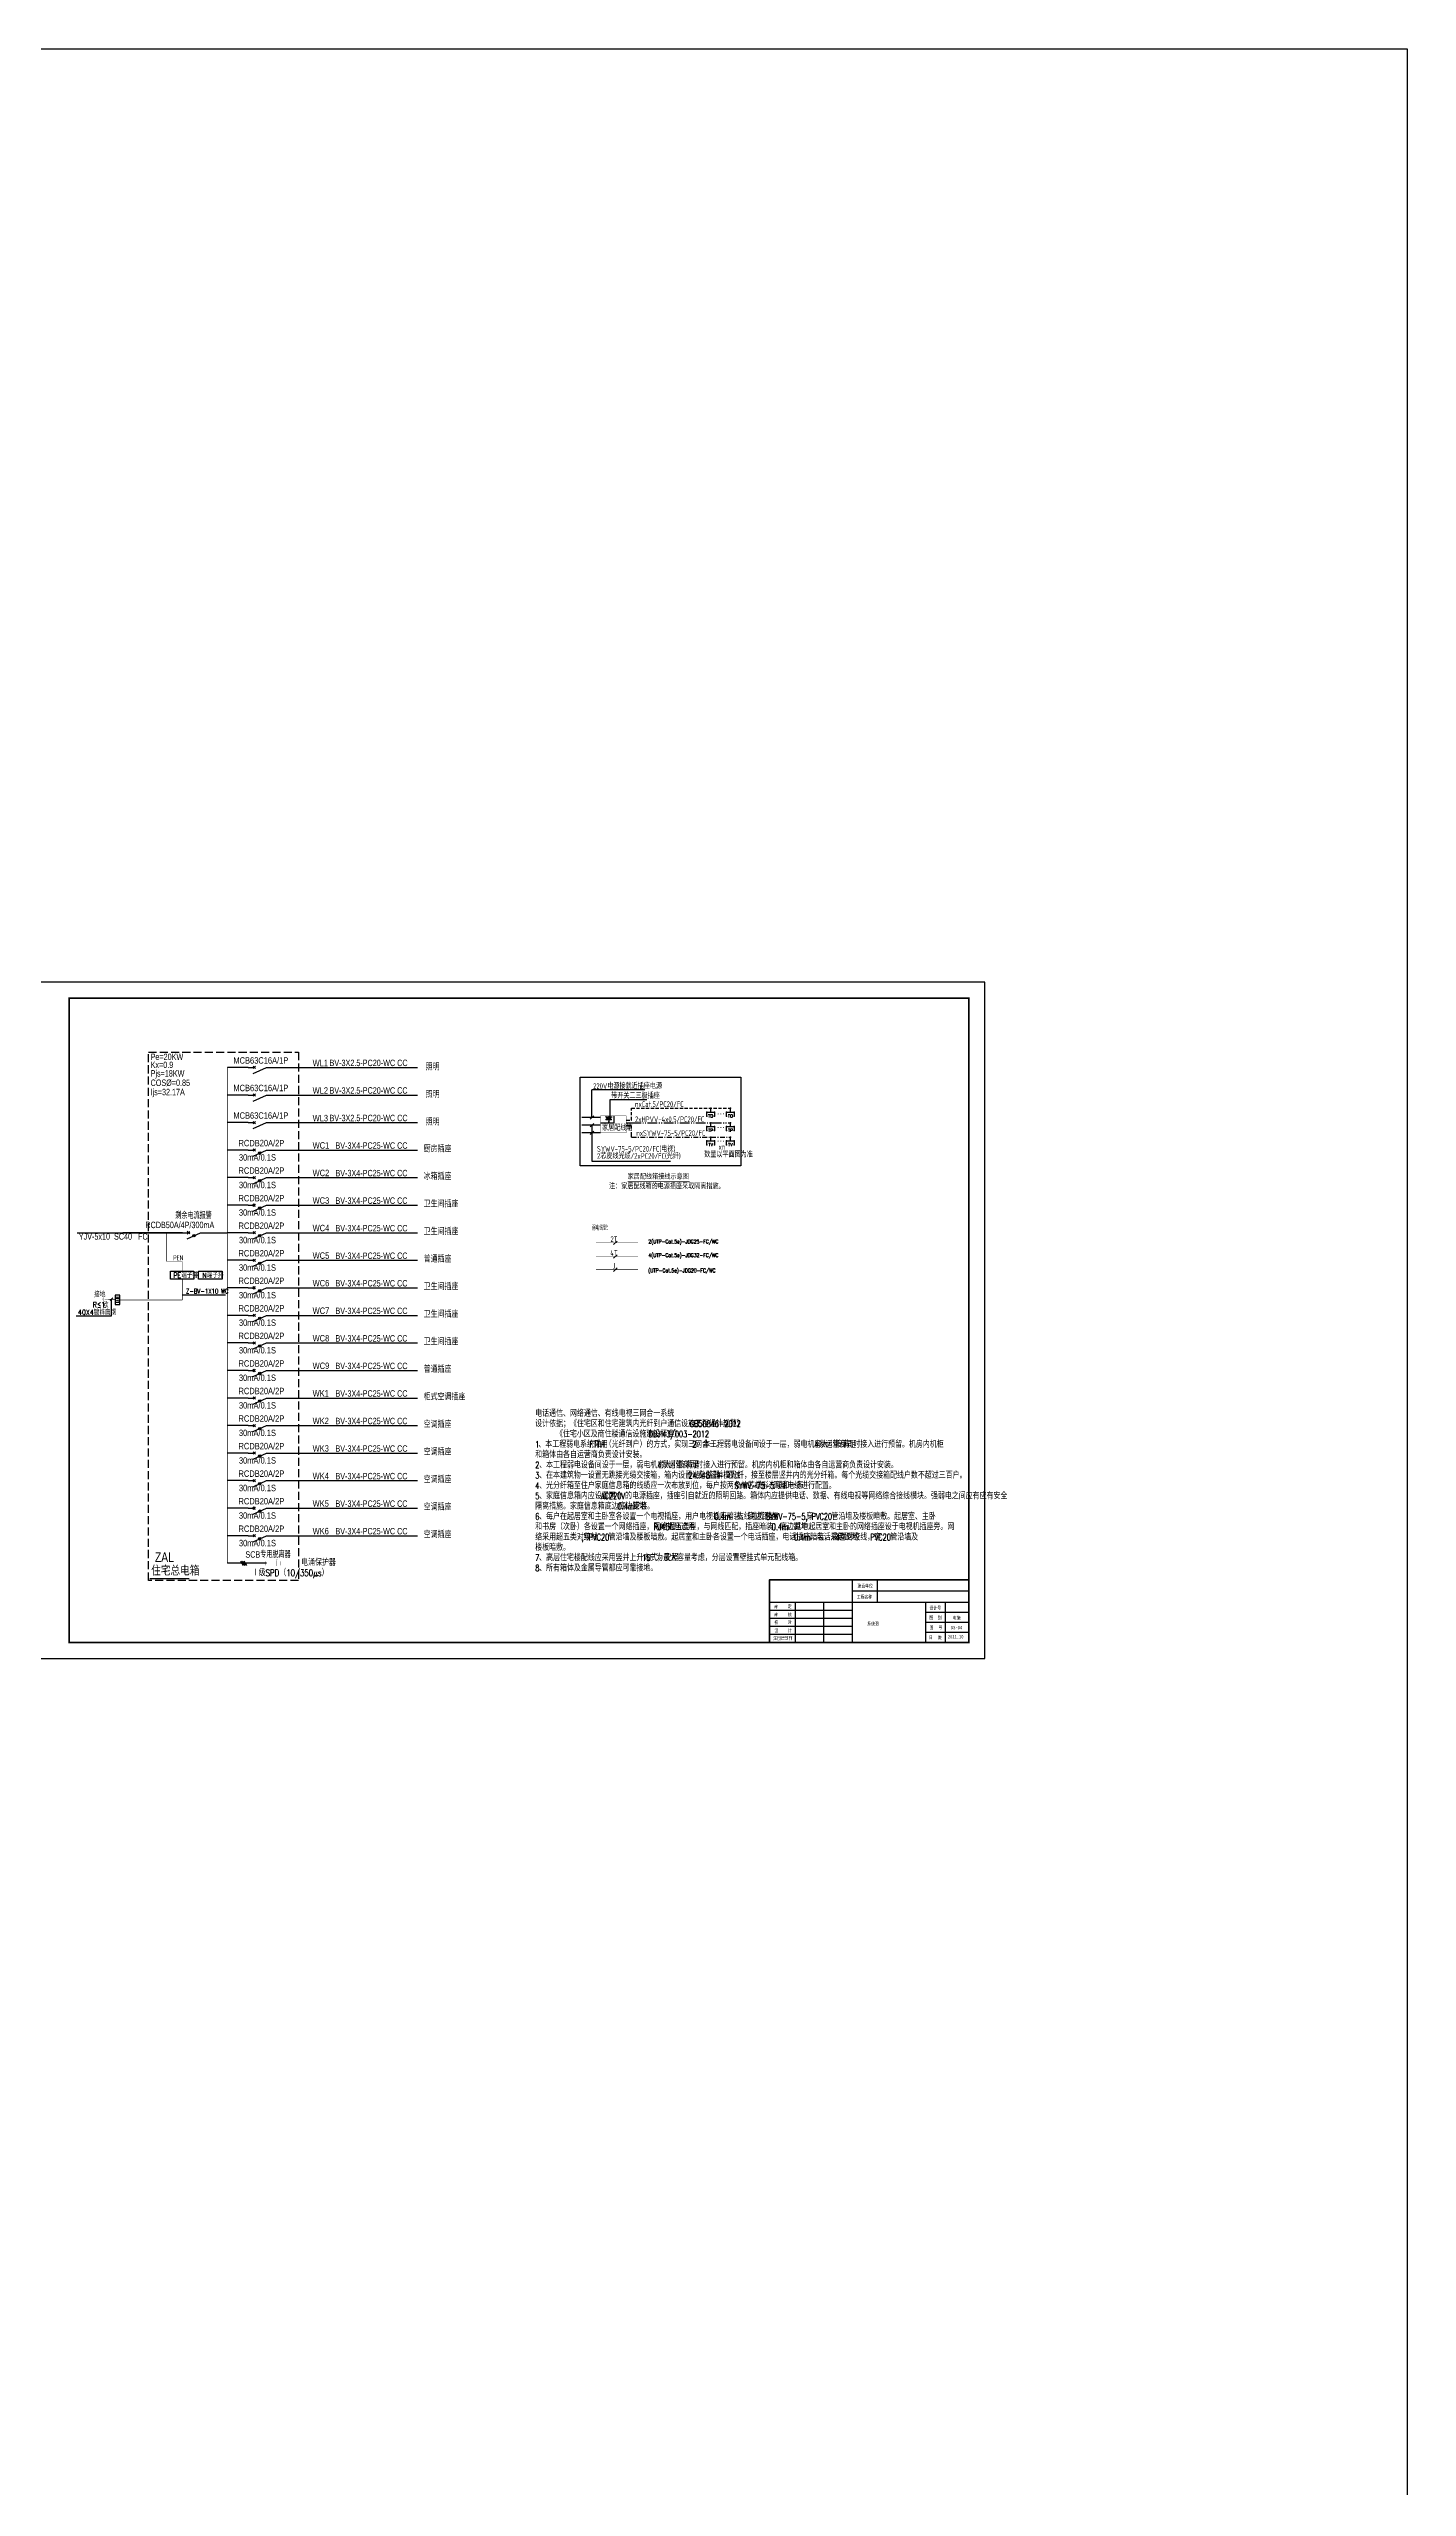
# Model space of a CAD drawing. Extents: x -7085 to 604621, y -1107727 to 606871.
# Drawn here: x 303450 to 387872, y 455434 to 606871 of the extents above; entities that cross this region are included whole.
import ezdxf
from ezdxf.enums import TextEntityAlignment as Align

# ---------------------------------------------------------------- set-up
doc = ezdxf.new("R2010")
doc.units = 0
doc.header["$LTSCALE"] = 1000
doc.header["$MEASUREMENT"] = 0
for name, pattern in [('A4-0529建筑地图_t3$0$20140107综合楼$0$PROJ-SPC-SV-EP-002-PL-FP1-R02_1$0${ Gas Line }', [0]), ('CENTER2', [1.125, 0.75, -0.125, 0.125, -0.125]), ('DASH', [0.35, 0.25, -0.1]), ('电话线', [1, 0.6, -0.1, 0.05, -0.1, 0.05, -0.1]), ('网络线', [0.3, 0.2, -0.1]), ('视频线', [0.55, 0.3, -0.1, 0.05, -0.1])]:
    doc.linetypes.add(name, pattern=pattern)
doc.layers.add('0-修改', color=6, linetype='Continuous', plot=False)
for name, color, linetype in [('007', 7, 'Continuous'), ('DIM-通讯', 3, 'Continuous'), ('DX1', 2, 'Continuous'), ('ELEMENT', 3, 'Continuous'), ('EQUIP', 1, 'Continuous'), ('EQUIP-插座', 3, 'Continuous'), ('EQUIP-照明', 3, 'Continuous'), ('LINMK1', 7, 'Continuous'), ('PRC-E-TEXT', 255, 'Continuous'), ('PUB_TEXT', 7, 'Continuous'), ('PUB_TITLE', 4, 'Continuous'), ('SIG_TEXT', 7, 'Continuous'), ('TEL_TEXT', 7, 'Continuous'), ('TEL_TITLE', 7, 'Continuous'), ('TL', 4, 'Continuous'), ('WIRE', 10, 'Continuous'), ('WIRE-应急', 1, 'DASH'), ('WIRE-接地', 4, 'TG_／暗'), ('WIRE-通讯', 4, 'Continuous'), ('漏电断路器', 1, 'Continuous'), ('电气-平面-通讯-导线', 10, 'Continuous'), ('电气-平面-通讯-设备', 3, 'Continuous'), ('电气-注释-文字', 2, 'Continuous'), ('电气系统图', 6, 'Continuous'), ('系统图字', 2, 'Continuous'), ('虚线6', 1, 'Continuous')]:
    doc.layers.add(name, color=color, linetype=linetype)
doc.layers.add('ACS_COM', color=7, linetype='Continuous', lineweight=25)
doc.layers.get('0-修改').off()
doc.styles.add('-宋体', font='', dxfattribs={"width": 0.6})
doc.styles.add('122', font='', dxfattribs={"width": 0.7, "height": 900})
doc.styles.add('7-1$0$HZ', font='xcsg.shx', dxfattribs={"width": 0.8, "bigfont": 'hztxt.shx'})
doc.styles.add('_COMPLEX', font='COMPLEX.shx')
doc.styles.add('_HZTXT', font='txt.shx', dxfattribs={"width": 0.8, "bigfont": 'hztxt.shx'})
doc.styles.add('_TEL_ATTDEF', font='GBENOR', dxfattribs={"width": 0.8, "height": 3, "bigfont": 'GBCBIG'})
doc.styles.add('_TEL_DIM', font='SIMPLEX', dxfattribs={"width": 0.8, "height": 3.5, "bigfont": 'HZTXT'})
doc.styles.add('DQ', font='GBENOR.shx', dxfattribs={"width": 0.8, "bigfont": 'hztxt.shx'})
doc.styles.add('FS1', font='tssdeng.shx', dxfattribs={"width": 0.7, "bigfont": 'hztxt.shx'})
doc.styles.add('HZ', font='', dxfattribs={"width": 0.8})
doc.styles.add('HZTXT', font='romans.shx', dxfattribs={"width": 0.7, "bigfont": 'hztxt.shx'})
doc.styles.add('RD', font='simplex.shx', dxfattribs={"width": 0.8, "bigfont": 'gbhzfs.shx'})
doc.styles.get("Standard").update_dxf_attribs({"font": 'gbenor.shx', "bigfont": 'gbcbig.shx'})
doc.styles.add('TG_LINETYPE', font='SIMPLEX', dxfattribs={"width": 0.8, "height": 3.5, "bigfont": 'HZTXT'})
doc.styles.add('ZSDZ', font='XCSG.SHX', dxfattribs={"width": 0.8, "height": 3.5, "bigfont": 'HZTXT.SHX'})
doc.styles.get('-宋体').set_extended_font_data('SimSun')
doc.styles.get('122').set_extended_font_data('SimSun')
doc.styles.get('HZ').set_extended_font_data('NSimSun')
doc.linetypes.add('TG_／暗', pattern='A,2,-0.21,["/",TG_LINETYPE,S=0.05,R=-8.594367,X=-0.2,Y=-0.04],0', length=2.21)

# ---------------------------------------------------------------- blocks, each defined once
blk = doc.blocks.new('$equip$00001847')
for p, q in [((-0.5, 0.5), (-0.5, 1)), ((0.5, 0.5), (-0.5, 0.5)), ((0, 0.5), (0, 0)), ((0.5, 1), (0.5, 0.5))]:
    blk.add_line(p, q)
for p in [(-0.5, 1), (-0.5, 0.5), (0, 0), (0.5, 1), (0.5, 0.5)]:
    blk.add_point(p)
at = {"color": 7, "style": '_TEL_DIM'}
blk.add_attdef('$TEXT$', text='', height=0.4, dxfattribs=at).set_placement((0, 1), align=Align.MIDDLE_CENTER)
at = {"color": 7, "style": '_TEL_DIM', "flags": 1}
blk.add_attdef('A', text='', height=0.00002, dxfattribs=at).set_placement((0, 0), align=Align.MIDDLE_CENTER)
blk = doc.blocks.new('$equip$00001240')
for p, q in [((-0.5, 1.05), (-0.7, 1.05)), ((-0.5, 1.05), (-0.5, 1)), ((-0.5, 1), (0.5, 1)), ((-0.5, 0.5), (0.5, 0.5)), ((0, 0.5), (0, 0)), ((0.5, 1.05), (0.7, 1.05)), ((0.5, 1.05), (0.5, 1))]:
    blk.add_line(p, q)
blk.add_arc((0, 1), 0.5, 180, 0)
for points in [[(0.43, 0.75), (-0.43, 0.75), (0.5, 1), (-0.5, 1)], [(0.25, 0.57), (-0.25, 0.57), (0.43, 0.75), (-0.43, 0.75)], [(0, 0.5), (0, 0.5), (0.25, 0.57), (-0.25, 0.57)]]:
    blk.add_solid(points)
at = {"layer": 'EQUIP-照明'}
for p in [(-0.5, 0.5), (0, 1), (0, 0), (0.5, 0.5)]:
    blk.add_point(p, dxfattribs=at)
at = {"layer": 'EQUIP-照明', "flags": 9}
blk.add_attdef('A', (0, 0), '', height=0.00002, dxfattribs=at)
blk = doc.blocks.new('M_M7')
for p, q in [((-0.25, -0.2), (0, -0.75)), ((-0.05, -0.3), (0.05, -0.2)), ((-0.05, -0.2), (0.05, -0.3))]:
    blk.add_line(p, q)
for points in [[(0, 0), (0, -0.25)], [(0, -0.75), (0, -1)]]:
    blk.add_lwpolyline(points)
at = {"width": 0.8, "flags": 9}
blk.add_attdef('S', (0.25, -0.5), '', height=0.2, dxfattribs=at)
blk = doc.blocks.new('_LINKPT1')
blk.add_line((0, 0), (0, 0))
blk = doc.blocks.new('1J1E93HH')
for p, q in [((0.78, 0.4), (-0.78, 0.4)), ((-0.78, 0.4), (-0.78, -0.4)), ((0.78, -0.4), (0.78, 0.4)), ((-0.78, -0.4), (0.78, -0.4))]:
    blk.add_line(p, q)
at = {"const_width": 0.04}
blk.add_lwpolyline([(-0.78, 0.4), (-0.78, -0.4), (0.78, -0.4), (0.78, 0.4)], close=True, dxfattribs=at)
at = {"xscale": 0.002, "yscale": 0.002, "zscale": 0.002}
for p in [(-0.78, 0), (0, 0.4), (0.78, 0), (0, -0.4)]:
    blk.add_blockref('_LINKPT1', p, dxfattribs=at)
at = {"flags": 9}
blk.add_attdef('A', (0, 0), '', height=0.00002, dxfattribs=at)
at = {"style": '_COMPLEX', "width": 0.6, "flags": 8}
blk.add_attdef('$TEXT$', text='', height=0.52, dxfattribs=at).set_placement((1.22, 0), align=Align.MIDDLE_CENTER)
blk = doc.blocks.new('$TelecSys$00000008')
blk.add_line((0.4, 0.4), (-0.4, -0.4))
blk = doc.blocks.new('$element$00000390')
at = {"const_width": 0.0233}
for points in [[(0, 0), (0, -0.38)], [(-0.25, -0.38), (0.25, -0.38)], [(-0.19, -0.5), (0.19, -0.5)], [(-0.06, -0.63), (0.06, -0.63)]]:
    blk.add_lwpolyline(points, dxfattribs=at)
at = {"flags": 9}
blk.add_attdef('S', (0, 0), '', height=0.00000667, dxfattribs=at)
blk = doc.blocks.new('$TelecSys$00000111')
blk.add_line((0.27, 0.27), (-0.27, -0.27))
at = {"color": 7, "style": '_TEL_DIM', "width": 0.8}
blk.add_attdef('N', text='', height=1, dxfattribs=at).set_placement((-0.21, 0.58), align=Align.MIDDLE)
blk = doc.blocks.new('TQ')
at = {"layer": 'TL', "linetype": 'ByBlock'}
blk.add_line((-311535, -823946), (-329035, -823946), dxfattribs=at)
at = {"layer": 'TL'}
for p, q in [((-321790, -823946), (-321790, -829446)), ((-319575, -823946), (-319575, -825946)), ((-311535, -825946), (-329035, -825946)), ((-326790, -825946), (-326790, -829446)), ((-324290, -825946), (-324290, -829446)), ((-311535, -824946), (-321790, -824946)), ((-315335, -825946), (-315335, -829446)), ((-313610, -825946), (-313610, -829446)), ((-321790, -826646), (-329035, -826646)), ((-321790, -827346), (-329035, -827346)), ((-321790, -828046), (-329035, -828046)), ((-321790, -828746), (-329035, -828746)), ((-311535, -826821), (-315335, -826821)), ((-311535, -827696), (-315335, -827696)), ((-311535, -828571), (-315335, -828571))]:
    blk.add_line(p, q, dxfattribs=at)
at = {"layer": 'TL', "linetype": 'ByBlock', "const_width": 100}
blk.add_lwpolyline([(-311535, -823946), (-329035, -823946), (-329035, -829446)], dxfattribs=at)
at = {"layer": 'PUB_TITLE', "style": 'HZ', "width": 0.8}
for s, p in [('DS-', (-313104, -828297)), ('电施', (-312940, -827442)), ('2021.10', (-313380, -829104))]:
    blk.add_text(s, height=302.1, dxfattribs=at).set_placement(p)
at = {"layer": 'TL', "style": '-宋体', "width": 0.8}
for s, p in [('建设单位', (-321312, -824623)), ('审', (-328636, -826472)), ('定', (-327438, -826426)), ('工程名称', (-321372, -825596)), ('设计号', (-314983, -826569)), ('审', (-328636, -827169)), ('校', (-328617, -827833)), ('设', (-328608, -828558)), ('计', (-327435, -828550)), ('对', (-327434, -827810)), ('核', (-327429, -827164)), ('图', (-314998, -827408)), ('图', (-314983, -828291)), ('别', (-314264, -827423)), ('号', (-314189, -828276)), ('注册建筑师', (-328714, -829225)), ('日', (-315043, -829159)), ('期', (-314219, -829174))]:
    blk.add_text(s, height=300, dxfattribs=at).set_placement(p)

msp = doc.modelspace()

# ---------------------------------------------------------------- hatches: boundary and pattern name
for points in [[(345047.1, 540754, 1), (345047.1, 540690, 1)], [(345217.8, 540754, 1), (345217.8, 540690, 1)], [(345388.5, 540754, 1), (345388.5, 540690, 1)], [(345047.1, 539908.7, 1), (345047.1, 539844.7, 1)], [(345217.8, 539908.7, 1), (345217.8, 539844.7, 1)], [(345388.5, 539908.7, 1), (345388.5, 539844.7, 1)], [(345047.1, 539065.2, 1), (345047.1, 539001.2, 1)], [(345217.8, 539065.2, 1), (345217.8, 539001.2, 1)], [(345388.5, 539065.2, 1), (345388.5, 539001.2, 1)]]:
    msp.add_hatch(color=8).paths.add_polyline_path(points)

# ---------------------------------------------------------------- linework, layer by layer
for p, q in [((307350.3, 528176), (307350.3, 529215.6)), ((311752.5, 529485), (314442, 529485))]:
    msp.add_line(p, q)
at = {"color": 1}
msp.add_lwpolyline([(-7085.4, 606871.5), (387872.3, 606871.5), (387872.3, 303996.5), (-7085.4, 303996.5)], close=True, dxfattribs=at)
at = {"color": 1, "const_width": 28.8}
msp.add_lwpolyline([(337737.6, 540606.3), (339338.7, 540606.3), (339338.7, 539542.3), (337737.6, 539542.3), (337737.6, 540606.3), (339338.7, 540606.3)], dxfattribs=at)
for points in [[(312468.2, 530954.5), (312468.2, 530457.8), (311006.8, 530457.8), (311006.8, 530954.5)], [(314226.4, 530958.3), (314226.4, 530461.6), (312764.9, 530461.6), (312764.9, 530958.3)], [(348249.6, 511791.2), (360624.6, 511791.2), (360624.6, 507901.9), (348249.6, 507901.9)]]:
    msp.add_lwpolyline(points, close=True)
at = {"color": 4, "ltscale": 1.5, "const_width": 10}
for points in [[(316186.5, 512813.6), (316759.7, 512813.6)], [(317286.4, 512813.6), (316759.7, 512813.6)], [(317877.1, 512813.7), (318022.9, 512813.7)], [(318022.9, 512729.6), (318022.9, 512897.6)], [(318064.9, 512771.5), (318064.9, 512855.7)], [(318106.9, 512792.8), (318106.9, 512834.9)]]:
    msp.add_lwpolyline(points, dxfattribs=at)
for points in [[(316331.4, 512687.6), (316331.4, 512939.6), (316919.4, 512939.6), (316919.4, 512687.6)], [(317286.4, 512687.6), (317286.4, 512939.6), (317874.4, 512939.6), (317874.4, 512687.6)]]:
    msp.add_lwpolyline(points, close=True, dxfattribs=at)
msp.add_lwpolyline([(317508, 512547.7), (317551.1, 512590.9, 0.19891237), (317580.4, 512661.6), (317580.4, 512965.7, -0.19843216), (317609.6, 513036.3), (317652.8, 513079.7)], format="xyb", dxfattribs=at)
at = {"layer": '007'}
msp.add_line((305151.9, 528176), (307350.3, 528176), dxfattribs=at)
at = {"layer": 'DX1', "color": 3}
for p, q in [((305215.3, 533342.7), (311759.4, 533342.7)), ((311759.4, 533342.7), (308045.3, 533342.7)), ((313259.4, 533342.7), (314555.4, 533342.7))]:
    msp.add_line(p, q, dxfattribs=at)
at = {"layer": 'ELEMENT'}
for centre in [(316564.3, 538287.5), (316564.3, 536576.7), (316564.3, 534866), (312471.9, 533155.2), (316564.3, 533155.2), (316564.3, 531444.4), (316564.3, 529733.7), (316564.3, 528022.9), (316564.3, 526312.2), (316564.3, 524601.4), (316564.3, 522890.7), (316564.3, 521179.9), (316564.3, 519469.1), (316564.3, 517758.4), (316564.3, 516047.6), (316564.3, 514336.9)]:
    msp.add_circle(centre, 77.2, dxfattribs=at)
at = {"layer": 'EQUIP'}
msp.add_lwpolyline([(336465.1, 543006.6), (346462.2, 543006.6), (346462.2, 537505.9), (336465.1, 537505.9)], close=True, dxfattribs=at)
at = {"layer": 'EQUIP-插座', "color": 9}
for p, q in [((337737.6, 540178.4), (338580.5, 540178.4)), ((338580.5, 540178.4), (338580.5, 540606.3)), ((338580.5, 540178.4), (338580.5, 540606.3))]:
    msp.add_line(p, q, dxfattribs=at)
at = {"layer": 'TEL_TITLE', "color": 4}
msp.add_lwpolyline([(302224.6, 506901.9), (361624.6, 506901.9), (361624.6, 548901.9), (302224.6, 548901.9)], close=True, dxfattribs=at)
at = {"layer": 'TEL_TITLE', "color": 4, "const_width": 100}
msp.add_lwpolyline([(304724.6, 507901.9), (360624.6, 507901.9), (360624.6, 547901.9), (304724.6, 547901.9)], close=True, dxfattribs=at)
at = {"layer": 'WIRE'}
msp.add_line((337737.6, 540500.9), (336573.7, 540500.9), dxfattribs=at)
at = {"layer": 'WIRE-应急', "linetype": 'Continuous', "const_width": 28.9}
for points in [[(310780.7, 531556.6), (310780.7, 533342.7)], [(310780.7, 531556.6), (311739.9, 531556.6)], [(311739.9, 531556.6), (311739.9, 530954.5)], [(312764.9, 530710.1), (312466.9, 530710.1)]]:
    msp.add_lwpolyline(points, dxfattribs=at)
at = {"layer": 'WIRE-接地', "linetype": 'CENTER2', "const_width": 41.3}
for points in [[(311752.5, 529170.9), (311752.5, 530457.8)], [(307162.6, 529215.6), (307568.7, 529215.6)], [(307862.5, 529170.9), (311752.5, 529170.9)]]:
    msp.add_lwpolyline(points, dxfattribs=at)
at = {"layer": 'WIRE-通讯', "linetype": 'A4-0529建筑地图_t3$0$20140107综合楼$0$PROJ-SPC-SV-EP-002-PL-FP1-R02_1$0${ Gas Line }', "const_width": 30}
for points in [[(337451, 532711.5), (340074.8, 532711.5)], [(337451, 531863.5), (340074.8, 531863.5)], [(337451, 531050.6), (340074.8, 531050.6)]]:
    msp.add_lwpolyline(points, dxfattribs=at)
at = {"layer": '漏电断路器'}
for p, q in [((315364.7, 512951.2), (315523.5, 512676)), ((315469.7, 512951.2), (315628.5, 512676)), ((315574.7, 512951.2), (315733.5, 512676))]:
    msp.add_line(p, q, dxfattribs=at)
at = {"layer": '电气-平面-通讯-导线', "linetype": '网络线'}
for p, q in [((339664.7, 540336.5), (339664.7, 541070.7)), ((339664.7, 541070.7), (345812.7, 541070.7)), ((339664.7, 540336.5), (339664.7, 541070.7)), ((339664.7, 541070.7), (345812.7, 541070.7)), ((339351.9, 540336.5), (339664.7, 540336.5)), ((339351.9, 540336.5), (339664.7, 540336.5))]:
    msp.add_line(p, q, dxfattribs=at)
at = {"layer": '电气-平面-通讯-导线'}
for p, q in [((337737.6, 540021.6), (336573.7, 540021.6)), ((337737.6, 539542.3), (336573.7, 539542.3)), ((337737.6, 539542.3), (336573.7, 539542.3)), ((339351.9, 540178.3), (339664.7, 540178.3)), ((339351.9, 540178.3), (339664.7, 540178.3))]:
    msp.add_line(p, q, dxfattribs=at)
at = {"layer": '电气-平面-通讯-导线', "linetype": '视频线'}
for p, q in [((339351.9, 540004.6), (339664.7, 540004.6)), ((339351.9, 540004.6), (339664.7, 540004.6)), ((339664.7, 539285.9), (339664.7, 540004.6)), ((339664.7, 539285.9), (339664.7, 540004.6)), ((339664.7, 539285.9), (345812.7, 539285.9))]:
    msp.add_line(p, q, dxfattribs=at)
at = {"layer": '电气-平面-通讯-导线', "linetype": '电话线'}
msp.add_line((339664.7, 540178.3), (345812.7, 540178.3), dxfattribs=at)
at = {"layer": '电气-注释-文字'}
for p, q in [((337208.3, 540500.9), (337208.3, 542211)), ((340486, 542211), (337208.3, 542211)), ((338336, 541611.7), (340607, 541611.7)), ((338336, 540571.3), (338336, 541611.7)), ((337102.3, 540394.9), (337314.4, 540607)), ((337102.3, 539915.5), (337314.4, 540127.7)), ((337102.3, 539436.2), (337314.4, 539648.3)), ((337208.3, 540021.6), (337208.3, 537796)), ((337208.3, 537796), (342098, 537796))]:
    msp.add_line(p, q, dxfattribs=at)
at = {"layer": '电气-注释-文字', "const_width": 46.2}
msp.add_lwpolyline([(339431, 536539.4), (343274.8, 536539.4)], dxfattribs=at)
at = {"layer": '电气系统图', "color": 3}
for p, q in [((314871.5, 543607.3), (314555.4, 543607.3)), ((314871.5, 543607.3), (314555.4, 543607.3)), ((315851.8, 543607.3), (314871.5, 543607.3)), ((317351.8, 543607.3), (326365.6, 543607.3)), ((314871.5, 541896.5), (314555.4, 541896.5)), ((314871.5, 541896.5), (314555.4, 541896.5)), ((315851.8, 541896.5), (314871.5, 541896.5)), ((317351.8, 541896.5), (326365.6, 541896.5)), ((314871.5, 540185.7), (314555.4, 540185.7)), ((314871.5, 540185.7), (314555.4, 540185.7)), ((315851.8, 540185.7), (314871.5, 540185.7)), ((317351.8, 540185.7), (326365.6, 540185.7)), ((314871.5, 538475), (314555.4, 538475)), ((314871.5, 538475), (314555.4, 538475)), ((314871.5, 538475), (314555.4, 538475)), ((314871.5, 538475), (314555.4, 538475)), ((315851.8, 538475), (314871.5, 538475)), ((317351.8, 538475), (326365.6, 538475)), ((315851.8, 536764.2), (314555.4, 536764.2)), ((317351.8, 536764.2), (326365.6, 536764.2)), ((314871.5, 535053.5), (314555.4, 535053.5)), ((315851.8, 535053.5), (314871.5, 535053.5)), ((317351.8, 535053.5), (326365.6, 535053.5)), ((314871.5, 533342.7), (314555.4, 533342.7)), ((315851.8, 533342.7), (314871.5, 533342.7)), ((317351.8, 533342.7), (326365.6, 533342.7)), ((314871.5, 531631.9), (314555.4, 531631.9)), ((315851.8, 531631.9), (314871.5, 531631.9)), ((317351.8, 531631.9), (326365.6, 531631.9)), ((314871.5, 529921.2), (314555.4, 529921.2)), ((315851.8, 529921.2), (314871.5, 529921.2)), ((317351.8, 529921.2), (326365.6, 529921.2)), ((314871.5, 528210.4), (314555.4, 528210.4)), ((315851.8, 528210.4), (314871.5, 528210.4)), ((317351.8, 528210.4), (326365.6, 528210.4)), ((314871.5, 526499.7), (314555.4, 526499.7)), ((315851.8, 526499.7), (314871.5, 526499.7)), ((317351.8, 526499.7), (326365.6, 526499.7)), ((314871.5, 524788.9), (314555.4, 524788.9)), ((315851.8, 524788.9), (314871.5, 524788.9)), ((317351.8, 524788.9), (326365.6, 524788.9)), ((314871.5, 523078.2), (314555.4, 523078.2)), ((315851.8, 523078.2), (314871.5, 523078.2)), ((317351.8, 523078.2), (326365.6, 523078.2)), ((314871.5, 521367.4), (314555.4, 521367.4)), ((315851.8, 521367.4), (314871.5, 521367.4)), ((317351.8, 521367.4), (326365.6, 521367.4)), ((314871.5, 519656.6), (314555.4, 519656.6)), ((315851.8, 519656.6), (314871.5, 519656.6)), ((317351.8, 519656.6), (326365.6, 519656.6)), ((314871.5, 517945.9), (314555.4, 517945.9)), ((315851.8, 517945.9), (314871.5, 517945.9)), ((317351.8, 517945.9), (326365.6, 517945.9)), ((314871.5, 516235.1), (314555.4, 516235.1)), ((315851.8, 516235.1), (314871.5, 516235.1)), ((317351.8, 516235.1), (326365.6, 516235.1)), ((314871.5, 514524.4), (314555.4, 514524.4)), ((315851.8, 514524.4), (314871.5, 514524.4)), ((317351.8, 514524.4), (326365.6, 514524.4)), ((316976.8, 512813.6), (314555.4, 512813.6))]:
    msp.add_line(p, q, dxfattribs=at)
at = {"layer": '电气系统图', "color": 4}
msp.add_line((309724.8, 511877.5), (312167.2, 511877.5), dxfattribs=at)
at = {"layer": '电气系统图', "color": 3, "const_width": 40}
msp.add_lwpolyline([(314555.4, 512813.6), (314555.4, 543607.3)], dxfattribs=at)
at = {"layer": '虚线6', "linetype": 'DASH', "ltscale": 2}
for p, q in [((309651.3, 511741.2), (309651.3, 544558.2)), ((309651.3, 544558.2), (318963.1, 544558.2)), ((318963.1, 544558.2), (318963.1, 511741.2)), ((318963.1, 511741.2), (309651.3, 511741.2))]:
    msp.add_line(p, q, dxfattribs=at)

# ---------------------------------------------------------------- block references
at = {"layer": '0-修改', "xscale": 0.7071428571428566, "yscale": 0.7071428571428566, "zscale": 0.7071428571428566}
msp.add_blockref('TQ', (580924.4, 1094439), dxfattribs=at)
at = {"layer": 'DIM-通讯'}
ref = msp.add_blockref('$TelecSys$00000111', (338660.2, 532711.5), dxfattribs=dict(at, xscale=400, yscale=400, zscale=400))
ref.add_attrib('N', '2T', dxfattribs={"layer": '0', "color": 7, "height": 350, "style": '_TEL_ATTDEF', "width": 0.8}).set_placement((338575.4, 532943.1), align=Align.MIDDLE)
ref = msp.add_blockref('$TelecSys$00000111', (338660.2, 531863.5), dxfattribs=dict(at, xscale=400, yscale=400, zscale=400))
ref.add_attrib('N', '4T', dxfattribs={"layer": '0', "color": 7, "height": 350, "style": '_TEL_ATTDEF', "width": 0.8}).set_placement((338575.4, 532095.1), align=Align.MIDDLE)
ref = msp.add_blockref('$TelecSys$00000111', (338660.2, 531050.6), dxfattribs=dict(at, xscale=400, yscale=400, zscale=400))
ref.add_attrib('N', 'J', dxfattribs={"layer": '0', "color": 7, "height": 350, "style": '_TEL_ATTDEF', "width": 0.8}).set_placement((338575.4, 531282.2), align=Align.MIDDLE)
at = {"layer": 'ELEMENT'}
for name, p, xscale, yscale, zscale, rotation in [('M_M7', (315851.8, 543607.3), 1500.000000000024, 1500.000000000024, 1500.000000000024, 90.00001024528366), ('M_M7', (315851.8, 541896.5), 1500.000000000024, 1500.000000000024, 1500.000000000024, 90.00001024528366), ('M_M7', (315851.8, 540185.7), 1500.000000000024, 1500.000000000024, 1500.000000000024, 90.00001024528366), ('M_M7', (315851.8, 538475), 1500.000000000024, 1500.000000000024, 1500.000000000024, 90.00001024528366), ('M_M7', (315851.8, 536764.2), 1500.000000000024, 1500.000000000024, 1500.000000000024, 90.00001024528366), ('M_M7', (315851.8, 535053.5), 1500.000000000024, 1500.000000000024, 1500.000000000024, 90.00001024528366), ('M_M7', (315851.8, 533342.7), 1500.000000000024, 1500.000000000024, 1500.000000000024, 90.00001024528366), ('M_M7', (315851.8, 531631.9), 1500.000000000024, 1500.000000000024, 1500.000000000024, 90.00001024528366), ('$element$00000390', (307162.6, 529215.6), 619.6500019873492, 619.6500019873492, 619.6500019873492, 270), ('M_M7', (315851.8, 529921.2), 1500.000000000024, 1500.000000000024, 1500.000000000024, 90.00001024528366), ('M_M7', (315851.8, 528210.4), 1500.000000000024, 1500.000000000024, 1500.000000000024, 90.00001024528366), ('M_M7', (315851.8, 526499.7), 1500.000000000024, 1500.000000000024, 1500.000000000024, 90.00001024528366), ('M_M7', (315851.8, 524788.9), 1500.000000000024, 1500.000000000024, 1500.000000000024, 90.00001024528366), ('M_M7', (315851.8, 523078.2), 1500.000000000024, 1500.000000000024, 1500.000000000024, 90.00001024528366), ('M_M7', (315851.8, 521367.4), 1500.000000000024, 1500.000000000024, 1500.000000000024, 90.00001024528366), ('M_M7', (315851.8, 519656.6), 1500.000000000024, 1500.000000000024, 1500.000000000024, 90.00001024528366), ('M_M7', (315851.8, 517945.9), 1500.000000000024, 1500.000000000024, 1500.000000000024, 90.00001024528366), ('M_M7', (315851.8, 516235.1), 1500.000000000024, 1500.000000000024, 1500.000000000024, 90.00001024528366), ('M_M7', (315851.8, 514524.4), 1500.000000000024, 1500.000000000024, 1500.000000000024, 90.00001024528366)]:
    msp.add_blockref(name, p, dxfattribs=dict(at, xscale=xscale, yscale=yscale, zscale=zscale, rotation=rotation))
at = {"layer": 'ELEMENT', "color": 3, "xscale": 1500.000000000024, "yscale": 1500.000000000024, "zscale": 1500.000000000024, "rotation": 90.00001024528366}
msp.add_blockref('M_M7', (311759.4, 533342.7), dxfattribs=at)
at = {"layer": 'EQUIP'}
ref = msp.add_blockref('1J1E93HH', (307715.6, 529170.9), dxfattribs=dict(at, xscale=367.2000011777272, yscale=367.2000011777272, zscale=286.8750009200584, rotation=90))
ref.add_attrib('$TEXT$', 'LEB', dxfattribs={"layer": '0', "height": 220.32, "rotation": 90, "style": '_COMPLEX', "width": 0.6, "flags": 8}).set_placement((307715.6, 529170.9), align=Align.MIDDLE_CENTER)
at = {"layer": 'EQUIP-插座', "xscale": 300, "yscale": 300, "zscale": 300}
msp.add_blockref('$equip$00001240', (338250, 540235.2), dxfattribs=at)
at = {"layer": 'WIRE-接地', "xscale": 206.5500006624497, "yscale": 206.5500006624497, "zscale": 206.5500006624497}
msp.add_blockref('$TelecSys$00000008', (307344.3, 529215.6), dxfattribs=at)
at = {"layer": '电气-平面-通讯-设备'}
ref = msp.add_blockref('$equip$00001847', (344584.3, 541070.7), dxfattribs=dict(at, xscale=480, yscale=480, zscale=480, rotation=179.9999999942193))
ref.add_attrib('$TEXT$', 'TO', dxfattribs={"layer": '0', "color": 7, "height": 192, "style": '_TEL_DIM'}).set_placement((344584.3, 540591.1), align=Align.MIDDLE_CENTER)
ref = msp.add_blockref('$equip$00001847', (345812.7, 541070.7), dxfattribs=dict(at, xscale=480, yscale=480, zscale=480, rotation=179.9999999942193))
ref.add_attrib('$TEXT$', 'TO', dxfattribs={"layer": '0', "color": 7, "height": 192, "style": '_TEL_DIM'}).set_placement((345812.7, 540591.1), align=Align.MIDDLE_CENTER)
ref = msp.add_blockref('$equip$00001847', (344584.3, 540178.3), dxfattribs=dict(at, xscale=480, yscale=480, zscale=480, rotation=179.9999999942193))
ref.add_attrib('$TEXT$', 'TP', dxfattribs={"layer": '0', "color": 7, "height": 192, "style": '_TEL_DIM'}).set_placement((344584.3, 539698.8), align=Align.MIDDLE_CENTER)
ref = msp.add_blockref('$equip$00001847', (344584.3, 540178.3), dxfattribs=dict(at, xscale=480, yscale=480, zscale=480, rotation=179.9999999942193))
ref.add_attrib('$TEXT$', 'TP', dxfattribs={"layer": '0', "color": 7, "height": 192, "style": '_TEL_DIM'}).set_placement((344584.3, 539698.8), align=Align.MIDDLE_CENTER)
ref = msp.add_blockref('$equip$00001847', (344584.3, 539285.9), dxfattribs=dict(at, xscale=480, yscale=480, zscale=480, rotation=179.9999999942193))
ref.add_attrib('$TEXT$', 'TV', dxfattribs={"layer": '0', "color": 7, "height": 192, "style": '_TEL_DIM'}).set_placement((344584.3, 538806.4), align=Align.MIDDLE_CENTER)
ref = msp.add_blockref('$equip$00001847', (345812.7, 540178.3), dxfattribs=dict(at, xscale=480, yscale=480, zscale=480, rotation=179.9999999942193))
ref.add_attrib('$TEXT$', 'TP', dxfattribs={"layer": '0', "color": 7, "height": 192, "style": '_TEL_DIM'}).set_placement((345812.7, 539698.8), align=Align.MIDDLE_CENTER)
ref = msp.add_blockref('$equip$00001847', (345812.7, 539285.9), dxfattribs=dict(at, xscale=480, yscale=480, zscale=480, rotation=179.9999999942193))
ref.add_attrib('$TEXT$', 'TV', dxfattribs={"layer": '0', "color": 7, "height": 192, "style": '_TEL_DIM'}).set_placement((345812.7, 538806.4), align=Align.MIDDLE_CENTER)

# ---------------------------------------------------------------- texts
at = {"layer": 'ACS_COM', "color": 0, "style": 'FS1', "width": 0.7}
msp.add_text('PEN', height=321.3, dxfattribs=at).set_placement((311185.9, 531623.7))
at = {"layer": 'DX1', "style": '7-1$0$HZ', "width": 0.7}
for s, p in [('Pe=20KW', (309779.4, 544068.9)), ('Kx=0.9', (309779.4, 543570.6)), ('Pjs=18KW', (309779.4, 543039.1)), ('Ijs=32.17A', (309779.4, 541881.3)), ('剩余电流报警', (311313.2, 534206.3)), ('YJV-5x10  SC40   FC', (305317.8, 532911.4)), ('RCDB50A/4P/300mA', (309457.6, 533627.1))]:
    msp.add_text(s, height=400, dxfattribs=at).set_placement(p)
for s, p in [('BV-3X2.5-PC20-WC CC', (320898.4, 543690.3)), ('COS%%C=0.85', (309779.4, 542458.2)), ('BV-3X2.5-PC20-WC CC', (320898.4, 541979.6)), ('BV-3X2.5-PC20-WC CC', (320898.4, 540268.8)), ('BV-3X4-PC25-WC CC', (321267, 538558.1)), ('BV-3X4-PC25-WC CC', (321267, 536847.3)), ('BV-3X4-PC25-WC CC', (321267, 535136.5)), ('BV-3X4-PC25-WC CC', (321267, 533425.8)), ('BV-3X4-PC25-WC CC', (321267, 531715)), ('BV-3X4-PC25-WC CC', (321267, 530004.3)), ('BV-3X4-PC25-WC CC', (321267, 528293.5)), ('BV-3X4-PC25-WC CC', (321267, 526582.7)), ('BV-3X4-PC25-WC CC', (321267, 524872)), ('BV-3X4-PC25-WC CC', (321267, 523161.2)), ('BV-3X4-PC25-WC CC', (321267, 521450.5)), ('BV-3X4-PC25-WC CC', (321267, 519739.7)), ('BV-3X4-PC25-WC CC', (321267, 518028.9)), ('BV-3X4-PC25-WC CC', (321267, 516318.2)), ('BV-3X4-PC25-WC CC', (321267, 514607.4))]:
    msp.add_text(s, height=400, rotation=359.999973, dxfattribs=at).set_placement(p)
at = {"layer": 'LINMK1', "color": 0, "ltscale": 1000, "style": 'HZTXT', "width": 0.8}
for s, p in [('2(UTP-Cat.5e)-JDG25-FC/WC', (340706, 532676.6)), ('4(UTP-Cat.5e)-JDG32-FC/WC', (340706, 531828.6)), ('(UTP-Cat.5e)-JDG20-FC/WC', (340706, 530881.2))]:
    msp.add_text(s, height=234, dxfattribs=at).set_placement(p)
at = {"layer": 'PRC-E-TEXT', "color": 7, "style": 'RD', "width": 0.8}
msp.add_text('弱电线型：', height=288, dxfattribs=at).set_placement((337202.8, 533496.4))
at = {"layer": 'PUB_TEXT', "color": 0, "style": '_HZTXT', "width": 0.8}
for s, height, p in [('R≤1', 330.48, (306175.5, 528708.5)), ('接地', 330.48, (306261.5, 529343.4)), ('欧', 330.5, (306803.6, 528683.2))]:
    msp.add_text(s, height=height, dxfattribs=at).set_placement(p)
at = {"layer": 'PUB_TITLE', "style": 'HZ', "width": 0.8}
msp.add_text('04', height=216.01, dxfattribs=at).set_placement((359931.8, 508713))
at = {"layer": 'SIG_TEXT', "style": '_TEL_DIM', "width": 0.8}
for s, height, p in [('PE端子排', 321.3, (311196.5, 530542)), ('N端子排', 321.3, (312999.9, 530539.6)), ('40X4镀锌扁钢', 321.3, (305265.8, 528240.2)), ('Z-BV-1X10 WC ', 275.4, (311986.1, 529573.9))]:
    msp.add_text(s, height=height, dxfattribs=at).set_placement(p)
at = {"layer": 'TEL_TEXT', "style": '_TEL_DIM'}
for s, width, p in [('设计依据；《住宅区和住宅建筑内光纤到户通信设施工程设计规范》', 0.8, (333680.3, 521279.2)), ('电话通信、网络通信、有线电视三网合一系统', 0.8, (333680.3, 521919.2)), ('《住宅小区及商住楼通信设施建设标准》', 0.8, (334970.4, 520639.2)), ('DBJ', 0.64, (340730.4, 520639.2)), ('43/003-2012', 0.64, (341566.4, 520639.2)), ('GB50846-2012', 0.64, (343280.3, 521279.2)), ('和箱体由各自运营商负责设计安装。', 0.8, (333680.3, 519359.2)), ('1', 0.64, (333680.3, 519999.2)), ('、本工程弱电系统采用', 0.8, (333875.3, 519999.2)), ('FTTH', 0.64, (337075.3, 519999.2)), ('（光纤到户）的方式，实现三网合一。', 0.8, (338001.8, 519999.2)), ('2', 0.64, (343441.8, 519999.2)), ('、本工程弱电设备间设于一层，弱电机房大小按满足', 0.8, (343685.6, 519999.2)), ('4', 0.64, (351045.6, 519999.2)), ('家运营商同时接入进行预留。机房内机柜', 0.8, (351289.4, 519999.2)), ('2', 0.64, (333680.3, 518719.2)), ('3', 0.64, (333680.3, 518079.2)), ('、本工程弱电设备间设于一层，弱电机房大小按满足', 0.8, (333924.1, 518719.2)), ('、在本建筑物一设置无跳接光缆交接箱，箱内设置光分路器，通过', 0.8, (333924.1, 518079.2)), ('4', 0.64, (341284.1, 518719.2)), ('家运营商同时接入进行预留。机房内机柜和箱体由各自运营商负责设计安装。', 0.8, (341527.9, 518719.2)), ('24', 0.64, (343204.1, 518079.2)), ('或', 0.8, (343691.7, 518079.2)), ('48', 0.64, (344011.7, 518079.2)), ('芯单模光纤，接至楼层竖井内的光分纤箱。每个光缆交接箱配线户数不超过三百户。', 0.8, (344499.3, 518079.2)), ('隔离措施。家庭信息箱底边底边距地', 0.8, (333680.3, 516159.2)), ('4', 0.64, (333680.3, 517439.2)), ('5', 0.64, (333680.3, 516799.2)), ('、光分纤箱至住户家庭信息箱的线缆应一次布放到位，每户按两条单芯蝶形光缆和一条', 0.8, (333924.1, 517439.2)), ('、家庭信息箱内应设置两个', 0.8, (333924.1, 516799.2)), ('AC220V', 0.64, (337764.1, 516799.2)), ('0.4m', 0.64, (338800.3, 516159.2)), ('的电源插座，插座引自就近的照明回路。箱体内应提供电话、数据、有线电视等网络综合接线模块。强弱电之间应有应有安全', 0.8, (339263.5, 516799.2)), ('安装。', 0.8, (339775.5, 516159.2)), ('SYWV-75-5', 0.64, (346084.1, 517439.2)), ('同轴电缆进行配置。', 0.8, (348473.4, 517439.2)), ('和书房（次卧）各设置一个网络插座，网络插座选用', 0.8, (333680.3, 514879.2)), ('6', 0.64, (333680.3, 515519.2)), ('、每户在起居室和主卧室各设置一个电视插座，用户电视插座暗装，底边距地', 0.8, (333924.1, 515519.2)), ('RJ45', 0.64, (341040.3, 514879.2)), ('超五类型，与网线匹配，插座暗装，底边距地', 0.8, (341979, 514879.2)), ('0.4m', 0.64, (344804.1, 515519.2)), ('。支线电缆选用', 0.8, (345779.3, 515519.2)), ('SYWV-75-5,', 0.64, (348019.3, 515519.2)), ('0.4m', 0.64, (348379, 514879.2)), ('。其中起居室和主卧的网络插座设于电视机插座旁。网', 0.8, (349354.2, 514879.2)), ('穿', 0.8, (350530.6, 515519.2)), ('PVC20', 0.64, (350850.6, 515519.2)), ('管沿墙及楼板暗敷。起居室、主卧', 0.8, (352094, 515519.2)), ('楼板暗敷。', 0.8, (333680.3, 513599.2)), ('络采用超五类对绞线', 0.8, (333680.3, 514239.2)), ('、高层住宅楼配线应采用竖井上升方式，安照', 0.8, (333924.1, 512959.2)), (',', 0.64, (336560.3, 514239.2)), ('穿', 0.8, (336682.2, 514239.2)), ('PVC20', 0.64, (337002.2, 514239.2)), ('管沿墙及楼板暗敷。起居室和主卧各设置一个电话插座，电话插座暗装，底边距地', 0.8, (338245.6, 514239.2)), ('户为最大容量考虑，分层设置壁挂式单元配线箱。', 0.8, (340763, 512959.2)), ('0.4m', 0.64, (349765.6, 514239.2)), ('。电话采用', 0.8, (350740.9, 514239.2)), ('4', 0.64, (352340.9, 514239.2)), ('对对绞线，穿', 0.8, (352584.7, 514239.2)), ('PVC20', 0.64, (354504.7, 514239.2)), ('管沿墙及', 0.8, (355748.1, 514239.2)), ('7', 0.64, (333680.3, 512959.2)), ('8', 0.64, (333680.3, 512319.2)), ('、所有箱体及金属导管都应可靠接地。', 0.8, (333924.1, 512319.2)), ('16', 0.64, (340324.1, 512959.2))]:
    msp.add_text(s, height=400, dxfattribs=dict(at, width=width)).set_placement(p)
at = {"layer": 'TL', "style": '-宋体', "width": 0.8}
msp.add_text('系统图', height=210, dxfattribs=at).set_placement((354318.2, 508955.2))
at = {"layer": '电气-注释-文字'}
for s, height, style, width, p in [('220V电源接就近插座电源', 350, 'DQ', 0.8, (337279.5, 542277.7)), ('带开关二三极插座', 350, 'DQ', 0.8, (338401.5, 541678.3)), ('nxCat.5/PC20/FC', 350, 'DQ', 0.8, (339881.9, 541154.3)), ('家居配线箱', 350, 'DQ', 0.8, (337838.2, 539683.8)), ('2xHPVV-4x0.5/PC20/FC', 350, 'DQ', 0.8, (339881.9, 540215)), ('nxSYWV-75-5/PC20/FC', 350, 'DQ', 0.8, (339963.7, 539358.5)), ('SYWV-75-5/PC20/FC(电视)', 350, 'DQ', 0.8, (337520.1, 538377.8)), ('2芯皮线光缆/2xPC20/FC(光纤)', 350, 'DQ', 0.8, (337520.1, 537933.6)), ('数量以平面图为准', 350, 'DQ', 0.8, (344179.4, 538027.3)), ('xn', 350, 'DQ', 0.8, (345071.6, 538502.5)), ('注：家居配线箱的电源插座采取隔离措施。', 350, 'DQ', 0.8, (338269.6, 536054.4)), ('家居配线箱接线示意图', 320, '122', 0.85, (339421.6, 536697))]:
    msp.add_text(s, height=height, dxfattribs=dict(at, style=style, width=width)).set_placement(p)
at = {"layer": '电气系统图', "color": 2, "style": 'ZSDZ', "width": 0.8}
for s, p in [('MCB63C16A/1P', (314923.6, 543844, -57182.5)), ('WL1', (319848.8, 543684.1, -57182.5)), ('照明', (326874.6, 543436.2)), ('MCB63C16A/1P', (314923.6, 542133.2, -57182.5)), ('WL2', (319848.8, 541973.4, -57182.5)), ('照明', (326874.6, 541725.4)), ('MCB63C16A/1P', (314923.6, 540422.5, -57182.5)), ('WL3', (319848.8, 540262.6, -57182.5)), ('RCDB20A/2P', (315242.6, 538711.7, -57182.5)), ('照明', (326874.6, 540014.6)), ('30mA/0.1S', (315269.6, 537821.2, -57182.5)), ('WC1', (319848.8, 538566.4, -57182.5)), ('厨房插座', (326747.4, 538347)), ('RCDB20A/2P', (315242.6, 537001, -57182.5)), ('30mA/0.1S', (315269.6, 536110.5, -57182.5)), ('WC2', (319848.8, 536855.6, -57182.5)), ('冰箱插座', (326747.4, 536636.2)), ('RCDB20A/2P', (315242.6, 535290.2, -57182.5)), ('30mA/0.1S', (315269.6, 534399.7, -57182.5)), ('WC3', (319848.8, 535144.9, -57182.5)), ('卫生间插座', (326747.4, 534925.5)), ('RCDB20A/2P', (315242.6, 533579.4, -57182.5)), ('30mA/0.1S', (315269.6, 532688.9, -57182.5)), ('WC4', (319848.8, 533434.1, -57182.5)), ('卫生间插座', (326747.4, 533214.7)), ('RCDB20A/2P', (315242.6, 531868.7, -57182.5)), ('WC5', (319848.8, 531723.3, -57182.5)), ('普通插座', (326747.4, 531504)), ('RCDB20A/2P', (315242.6, 530157.9, -57182.5)), ('30mA/0.1S', (315269.6, 530978.2, -57182.5)), ('WC6', (319848.8, 530012.6, -57182.5)), ('卫生间插座', (326747.4, 529793.2)), ('RCDB20A/2P', (315242.6, 528447.2, -57182.5)), ('30mA/0.1S', (315269.6, 529267.4, -57182.5)), ('WC7', (319848.8, 528301.8, -57182.5)), ('卫生间插座', (326747.4, 528082.4)), ('RCDB20A/2P', (315242.6, 526736.4, -57182.5)), ('30mA/0.1S', (315269.6, 527556.7, -57182.5)), ('30mA/0.1S', (315269.6, 525845.9, -57182.5)), ('WC8', (319848.8, 526591.1, -57182.5)), ('卫生间插座', (326747.4, 526371.7)), ('RCDB20A/2P', (315242.6, 525025.6, -57182.5)), ('30mA/0.1S', (315269.6, 524135.1, -57182.5)), ('WC9', (319848.8, 524880.3, -57182.5)), ('普通插座', (326747.4, 524660.9)), ('RCDB20A/2P', (315242.6, 523314.9, -57182.5)), ('30mA/0.1S', (315269.6, 522424.4, -57182.5)), ('WK1', (319848.8, 523169.5, -57182.5)), ('柜式空调插座', (326747.4, 522950.2)), ('RCDB20A/2P', (315242.6, 521604.1, -57182.5)), ('30mA/0.1S', (315269.6, 520713.6, -57182.5)), ('WK2', (319848.8, 521458.8, -57182.5)), ('空调插座', (326747.4, 521239.4)), ('RCDB20A/2P', (315242.6, 519893.4, -57182.5)), ('WK3', (319848.8, 519748, -57182.5)), ('空调插座', (326747.4, 519528.6)), ('RCDB20A/2P', (315242.6, 518182.6, -57182.5)), ('30mA/0.1S', (315269.6, 519002.9, -57182.5)), ('WK4', (319848.8, 518037.3, -57182.5)), ('空调插座', (326747.4, 517817.9)), ('RCDB20A/2P', (315242.6, 516471.9, -57182.5)), ('30mA/0.1S', (315269.6, 517292.1, -57182.5)), ('WK5', (319848.8, 516326.5, -57182.5)), ('空调插座', (326747.4, 516107.1)), ('RCDB20A/2P', (315242.6, 514761.1, -57182.5)), ('30mA/0.1S', (315269.6, 515581.4, -57182.5)), ('WK6', (319848.8, 514615.7, -57182.5)), ('30mA/0.1S', (315269.6, 513870.6, -57182.5)), ('空调插座', (326747.4, 514396.4))]:
    msp.add_text(s, height=400, dxfattribs=at).set_placement(p)
at = {"layer": '电气系统图', "color": 4, "style": 'ZSDZ', "width": 0.8}
for s, p in [('ZAL', (310047.4, 512890)), ('住宅总电箱', (309813.8, 512051.6))]:
    msp.add_text(s, height=600, dxfattribs=at).set_placement(p)
at = {"layer": '电气系统图', "color": 3, "style": '7-1$0$HZ', "width": 0.7}
msp.add_text('SCB专用脱离器', height=400, rotation=359.999973, dxfattribs=at).set_placement((315672.3, 513160.3))
at = {"layer": '系统图字', "style": 'HZTXT', "width": 0.8}
for s, p in [('Ⅰ级SPD（10/350μs）', (316062.8, 512024.3)), ('电涌保护器', (319132.1, 512663.5))]:
    msp.add_text(s, height=400, dxfattribs=at).set_placement(p)

doc.saveas('drawing.dxf')
